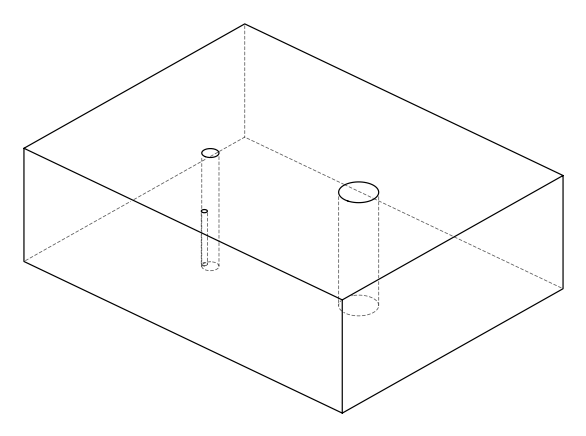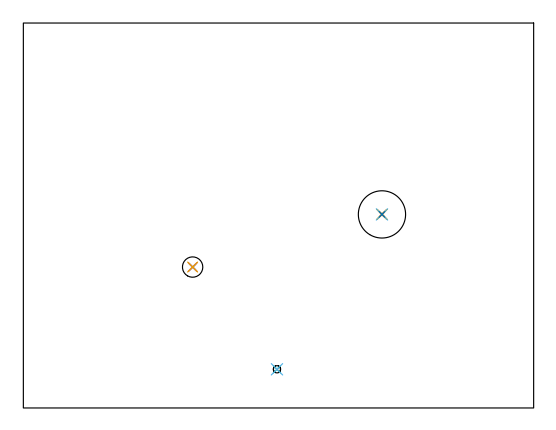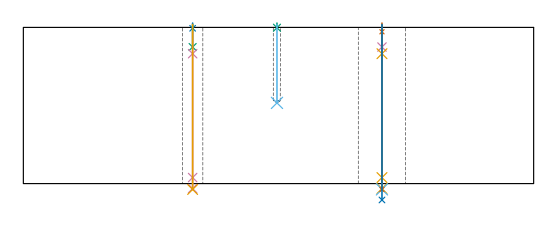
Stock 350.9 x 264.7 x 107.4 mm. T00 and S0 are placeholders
(PLAN: 12 operations, 9 tool changes, 3.3 min)
(1 SPOT_DRILL | STEP1HOLE | NXT0321_9005460120000 | 0.05 min | 182 mm3)
(2 SPOT_DRILL_1 | STEP1HOLE_1 | NXT0321_9005460120000 | 0.03 min | 2 mm3)
(3 SPOT_DRILL_2 | STEP1POCKET | NXT0321_9005460120000 | 0.03 min | 0 mm3)
(4 DRILL_BLIND_HOLE_INTO_CENTER | STEP1HOLE | NXT0301_061 | 0.06 min | 661 mm3)
(5 GUN_DRILL_THROUGH_HOLE | STEP1HOLE | UGT0307_005 | 0.52 min | 5110 mm3)
(6 DRILL_TO_ENLARGE_THROUGH_HOLE | STEP1HOLE | NXT0301_102 | 0.46 min | 9388 mm3)
(7 DRILL_TO_ENLARGE_THROUGH_HOLE_1 | STEP1HOLE | NXT0301_104 | 0.46 min | 1157 mm3)
(8 DRILL_TO_ENLARGE_THROUGH_HOLE_2 | STEP1HOLE | UGT0301_001 | 0.48 min | 72553 mm3)
(9 DRILL_BLIND_HOLE_INTO_CENTER_1 | STEP1HOLE_1 | NXT0301_061 | 0.06 min | 785 mm3)
(10 GUN_DRILL_THROUGH_HOLE_1 | STEP1HOLE_1 | UGT0307_005 | 0.52 min | 5109 mm3)
(11 DRILL_TO_ENLARGE_THROUGH_HOLE_3 | STEP1HOLE_1 | NXT0301_104 | 0.46 min | 10600 mm3)
(12 DRILL_BLIND_HOLE_INTO_CENTER_2 | STEP1POCKET | UGT0301_445 | 0.22 min | 991 mm3)
(TOOL NXT0321_9005460120000 | NC Spot Drill, 142deg, 12mm, Carbide, Uncoated | D12 PA142 FL30 Z2)
(TOOL NXT0301_061 | Carbide Drill 9mm [860.1-0900-027A1-MM 2214] | D9 PA140 FL47 Z2)
(TOOL UGT0307_005 | Gun Drill 8.3 mm | D8.3 PA130 FL24 Z1)
(TOOL NXT0301_102 | Carbide Drill 13.5mm [860.1-1350-108A1-MM 2214] | D13.5 PA140 FL123 Z2)
(TOOL NXT0301_104 | Carbide Drill 14mm [860.1-1400-112A1-MM 2214] | D14 PA140 FL123 Z2)
(TOOL UGT0301_001 | Twist Drill 32.5 mm | D32.5 PA118 FL185 Z2)
(TOOL UGT0301_445 | Carbide Drill 5.0 mm | D5 PA118 FL52 Z2)
(OP 1 SPOT_DRILL)
G17 G21 G94 G90
T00 M6
G54
G17 G0 G90 X246.6 Y133.1 S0 M3
G43 Z117.4 H0
G94 G81 G98 Z104.4 F250. R110.4
G80
M5
M2
(OP 2 SPOT_DRILL_1)
G17 G21 G94 G90
T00 M6
G54
G17 G0 G90 X116.4 Y96.9 S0 M3
G43 Z117.4 H0
G94 G81 G98 Z106.793 F250. R110.4
G80
M5
M2
(OP 3 SPOT_DRILL_2)
G17 G21 G94 G90
T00 M6
G54
G17 G0 G90 X174.4 Y26.6 S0 M3
G43 Z117.4 H0
G94 G81 G98 Z107.185 F250. R110.4
G80
M5
M2
(OP 4 DRILL_BLIND_HOLE_INTO_CENTER)
G17 G21 G94 G90
T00 M6
G54
G17 G0 G90 X246.6 Y133.1 S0 M3
G43 Z117.4 H1
G94 G81 G98 Z93.9 F250. R109.4
G80
M5
M2
(OP 5 GUN_DRILL_THROUGH_HOLE)
G17 G21 G94 G90
T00 M6
G54
G17 G0 G90 X246.6 Y133.1 M8
G43 Z117.4 H0
Z103.904
S716 M3
G94 G1 Z89.325 F125. M26
G4 X.084
Z4.15 F250.
G4 X.084
Z-3.435 F125.
G4 X.084
M5
M9
G0 Z103.904
Z117.4
M2
(OP 6 DRILL_TO_ENLARGE_THROUGH_HOLE)
G17 G21 G94 G90
T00 M6
G54
G17 G0 G90 X246.6 Y133.1 S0 M3
G43 Z117.4 H1
G94 G73 G98 Z-3.957 F250. Q12.373 R109.4
G80
M5
M2
(OP 7 DRILL_TO_ENLARGE_THROUGH_HOLE_1)
G17 G21 G94 G90
T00 M6
G54
G17 G0 G90 X246.6 Y133.1 S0 M3
G43 Z117.4 H1
G94 G73 G98 Z-4.048 F250. Q13.931 R109.4
G80
M5
M2
(OP 8 DRILL_TO_ENLARGE_THROUGH_HOLE_2)
G17 G21 G94 G90
T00 M6
G54
G17 G0 G90 X246.6 Y133.1 S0 M3
G43 Z117.4 H0
G94 G73 G98 Z-11.264 F250. Q29.666 R109.4
G80
M5
M2
(OP 9 DRILL_BLIND_HOLE_INTO_CENTER_1)
G17 G21 G94 G90
T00 M6
G54
G17 G0 G90 X116.4 Y96.9 S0 M3
G43 Z117.4 H1
G94 G81 G98 Z93.9 F250. R109.4
G80
M5
M2
(OP 10 GUN_DRILL_THROUGH_HOLE_1)
G17 G21 G94 G90
T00 M6
G54
G17 G0 G90 X116.4 Y96.9 M8
G43 Z117.4 H0
Z104.399
S716 M3
G94 G1 Z89.325 F125. M26
G4 X.084
Z4.15 F250.
G4 X.084
Z-3.435 F125.
G4 X.084
M5
M9
G0 Z104.399
Z117.4
M2
(OP 11 DRILL_TO_ENLARGE_THROUGH_HOLE_3)
G17 G21 G94 G90
T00 M6
G54
G17 G0 G90 X116.4 Y96.9 S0 M3
G43 Z117.4 H1
G94 G73 G98 Z-4.048 F250. Q13.931 R109.4
G80
M5
M2
(OP 12 DRILL_BLIND_HOLE_INTO_CENTER_2)
G17 G21 G94 G90
T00 M6
G54
G17 G0 G90 X174.4 Y26.6 S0 M3
G43 Z117.4 H0
G94 G81 G98 Z55.5 F250. R109.4
G80
M5
M2
